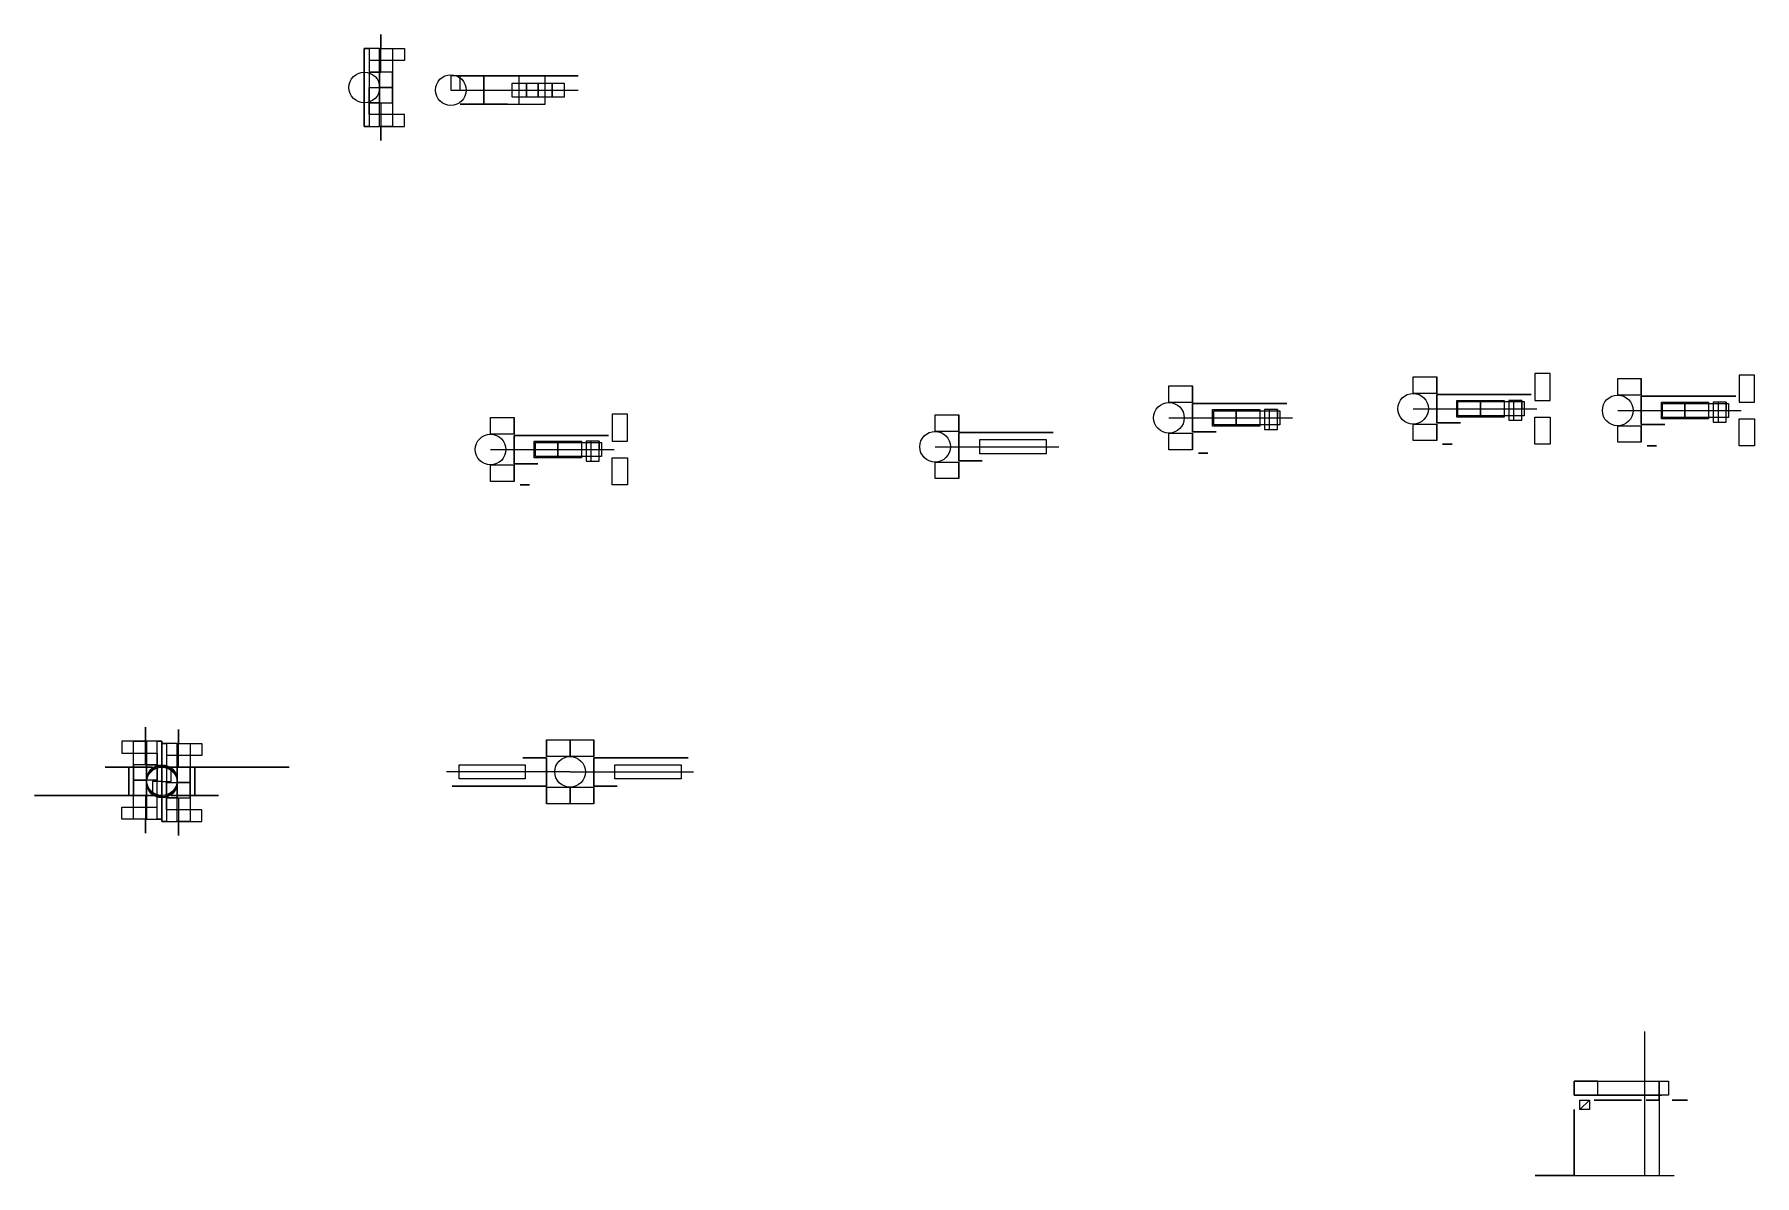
# Model space of a CAD drawing. Header units: millimetres. Extents: x 64 to 429, y 42 to 284.
import ezdxf

# ---------------------------------------------------------------- set-up
doc = ezdxf.new("R2010")
doc.units = ezdxf.units.MM

msp = doc.modelspace()

# ---------------------------------------------------------------- linework, layer by layer
at = {"extrusion": (1.49976e-32, -1, 6.12323e-17)}
for p, q in [((166.96, 268.78, -7), (166.96, 274.78, -7)), ((159.46, 268.78, -7), (172.46, 268.78, -7)), ((159.46, 268.78, -7), (166.96, 268.78, -7)), ((98.25, 122.35, 1), (103.25, 122.35, -4))]:
    msp.add_line(p, q, dxfattribs=at)
for p, q in [((172.46, 268.78, -7), (172.46, 274.78, -7)), ((152.46, 271.78, 10), (179.46, 271.78, 10)), ((152.46, 271.78, 10), (172.46, 271.78, 10)), ((152.46, 271.78, 10), (166.96, 271.78, 10)), ((177.46, 271.78, -10), (177.46, 271.78, 10)), ((356.31, 204.28, 10), (382.48, 204.28, 10)), ((356.31, 204.28, 10), (376.31, 204.28, 10)), ((376.31, 204.28, 10), (376.31, 204.28, -20.52)), ((379.31, 204.28, -10), (379.31, 204.28, 10)), ((304.58, 202.36, 10), (330.75, 202.36, 10)), ((304.58, 202.36, 10), (324.58, 202.36, 10)), ((324.58, 202.36, 10), (324.58, 202.36, -20.52)), ((327.58, 202.36, -10), (327.58, 202.36, 10)), ((399.64, 203.92, 10), (425.81, 203.92, 10)), ((399.64, 203.92, 10), (419.64, 203.92, 10)), ((419.64, 203.92, 10), (419.64, 203.92, -20.52)), ((422.64, 203.92, -10), (422.64, 203.92, 10)), ((160.87, 195.64, 10), (187.04, 195.64, 10)), ((160.87, 195.64, 10), (180.87, 195.64, 10)), ((180.87, 195.64, 10), (180.87, 195.64, -20.52)), ((183.87, 195.64, -10), (183.87, 195.64, 10)), ((255.05, 196.23, 10), (281.22, 196.23, 10)), ((255.05, 196.23, 10), (275.05, 196.23, 10)), ((275.05, 196.23, 10), (275.05, 196.23, -20.52)), ((278.05, 196.23, -10), (278.05, 196.23, 10)), ((177.72, 127.36, 10), (151.56, 127.36, 10)), ((154.72, 127.36, -10), (154.72, 127.36, 10)), ((177.72, 127.36, 10), (157.72, 127.36, 10)), ((157.72, 127.36, 10), (157.72, 127.36, -20.52)), ((177.72, 127.36, 10), (203.89, 127.36, 10)), ((177.72, 127.36, 10), (197.72, 127.36, 10)), ((197.72, 127.36, 10), (197.72, 127.36, -20.52)), ((200.72, 127.36, -10), (200.72, 127.36, 10))]:
    msp.add_line(p, q)
at = {"extrusion": (1, 0, -2.44929e-16)}
msp.add_line((159.46, 268.78, -4), (162.46, 268.78, -7), dxfattribs=at)
at = {"extrusion": (-1.22465e-16, -1, 2.80257e-33)}
for p, q in [((362.56, 196.78, -4), (364.56, 196.78, -6)), ((310.83, 194.86, -4), (312.83, 194.86, -6)), ((405.89, 196.42, -4), (407.89, 196.42, -6))]:
    msp.add_line(p, q, dxfattribs=at)
at = {"extrusion": (1, 2.73691e-48, -1.83697e-16)}
for p, q in [((260.05, 193.23, -4), (263.05, 193.23, -7)), ((182.72, 124.36, -4), (185.72, 124.36, -7))]:
    msp.add_line(p, q, dxfattribs=at)
at = {"extrusion": (0, -1, 0)}
msp.add_line((167.12, 188.14, -4), (169.12, 188.14, -6), dxfattribs=at)
at = {"extrusion": (1.22465e-16, 1, 6.12323e-17)}
msp.add_line((84.25, 128.35, 1), (79.25, 128.35, -4), dxfattribs=at)
at = {"extrusion": (-1, 1.22465e-16, -1.83697e-16)}
msp.add_line((172.72, 130.36, -4), (169.72, 130.36, -7), dxfattribs=at)
at = {"extrusion": (0, -1, 6.12323e-17)}
for p, q in [((405.4, 41.84, -5.26), (405.4, 72.35, -5.26)), ((408.4, 61.84, -5.26), (408.4, 41.84, -5.26)), ((385.4, 41.84, -5.26), (411.57, 41.84, -5.26)), ((385.4, 41.84, -5.26), (405.4, 41.84, -5.26))]:
    msp.add_line(p, q, dxfattribs=at)
at = {"extrusion": (-1.22465e-16, -6.12323e-17, -1)}
msp.add_line((391.65, 55.84, -12.76), (393.65, 57.84, -12.76), dxfattribs=at)
for points, elevation in [([(137.38, 280.58), (134.13, 280.58), (134.13, 264.08), (137.38, 264.08)], -3), ([(134.13, 280.58), (135.13, 280.58), (135.13, 264.08), (134.13, 264.08)], -3), ([(135.13, 275.58), (137.63, 275.58), (137.63, 278.08), (135.13, 278.08)], -3), ([(137.38, 280.58), (140.13, 280.58), (140.13, 264.08), (137.38, 264.08)], -10), ([(137.63, 278.08), (137.63, 280.58), (142.63, 280.58), (142.63, 278.08)], -3), ([(137.38, 275.58), (135.13, 275.58), (135.13, 272.33), (137.38, 272.33)], -10), ([(137.38, 272.33), (140.13, 272.33), (140.13, 275.58), (137.38, 275.58)], -10), ([(154.46, 274.78), (152.46, 274.78), (152.46, 271.78), (154.46, 271.78)], 10), ([(137.38, 269.08), (135.13, 269.08), (135.13, 272.33), (137.38, 272.33)], -10), ([(140.13, 272.33), (137.38, 272.33), (137.38, 269.08), (140.13, 269.08)], -10), ([(165.46, 273.28), (168.46, 273.28), (168.46, 270.28), (165.46, 270.28)], -7), ([(168.46, 273.28), (170.96, 273.28), (170.96, 270.28), (168.46, 270.28)], -7), ([(170.96, 273.28), (173.96, 273.28), (173.96, 270.28), (170.96, 270.28)], -7), ([(173.96, 273.28), (176.46, 273.28), (176.46, 270.28), (173.96, 270.28)], -7), ([(135.13, 269.08), (137.63, 269.08), (137.63, 266.58), (135.13, 266.58)], -3), ([(137.63, 266.58), (137.63, 264.08), (142.63, 264.08), (142.63, 266.58)], -3), ([(385.31, 211.78), (382.06, 211.78), (382.06, 206.03), (385.31, 206.03)], -6), ([(428.64, 211.42), (425.39, 211.42), (425.39, 205.67), (428.64, 205.67)], -6), ([(304.58, 209.11), (309.58, 209.11), (309.58, 205.61), (304.58, 205.61)], 10), ([(356.31, 211.03), (361.31, 211.03), (361.31, 207.53), (356.31, 207.53)], 10), ([(399.64, 210.67), (404.64, 210.67), (404.64, 207.17), (399.64, 207.17)], 10), ([(313.83, 204.11), (318.83, 204.11), (318.83, 200.61), (313.83, 200.61)], -6), ([(318.83, 204.11), (323.83, 204.11), (323.83, 200.61), (318.83, 200.61)], -6), ([(327.58, 204.11), (324.83, 204.11), (324.83, 199.91), (327.58, 199.91)], -6), ([(327.58, 204.11), (325.83, 204.11), (325.83, 199.91), (327.58, 199.91)], -6), ([(365.56, 206.03), (370.56, 206.03), (370.56, 202.53), (365.56, 202.53)], -6), ([(379.81, 202.78), (365.81, 202.78), (365.81, 205.78), (379.81, 205.78)], -7), ([(370.56, 206.03), (375.56, 206.03), (375.56, 202.53), (370.56, 202.53)], -6), ([(379.31, 206.03), (376.56, 206.03), (376.56, 201.83), (379.31, 201.83)], -6), ([(379.31, 206.03), (377.56, 206.03), (377.56, 201.83), (379.31, 201.83)], -6), ([(408.89, 205.67), (413.89, 205.67), (413.89, 202.17), (408.89, 202.17)], -6), ([(423.14, 202.42), (409.14, 202.42), (409.14, 205.42), (423.14, 205.42)], -7), ([(413.89, 205.67), (418.89, 205.67), (418.89, 202.17), (413.89, 202.17)], -6), ([(422.64, 205.67), (419.89, 205.67), (419.89, 201.47), (422.64, 201.47)], -6), ([(422.64, 205.67), (420.89, 205.67), (420.89, 201.47), (422.64, 201.47)], -6), ([(160.87, 202.39), (165.87, 202.39), (165.87, 198.89), (160.87, 198.89)], 10), ([(189.87, 203.14), (186.62, 203.14), (186.62, 197.39), (189.87, 197.39)], -6), ([(255.05, 202.98), (260.05, 202.98), (260.05, 199.48), (255.05, 199.48)], 10), ([(328.08, 200.86), (314.08, 200.86), (314.08, 203.86), (328.08, 203.86)], -7), ([(356.31, 201.03), (361.31, 201.03), (361.31, 197.53), (356.31, 197.53)], 10), ([(382.06, 202.53), (385.31, 202.53), (385.31, 196.78), (382.06, 196.78)], -6), ([(399.64, 200.67), (404.64, 200.67), (404.64, 197.17), (399.64, 197.17)], 10), ([(425.39, 202.17), (428.64, 202.17), (428.64, 196.42), (425.39, 196.42)], -6), ([(170.12, 197.39), (175.12, 197.39), (175.12, 193.89), (170.12, 193.89)], -6), ([(184.37, 194.14), (170.37, 194.14), (170.37, 197.14), (184.37, 197.14)], -7), ([(175.12, 197.39), (180.12, 197.39), (180.12, 193.89), (175.12, 193.89)], -6), ([(183.87, 197.39), (181.12, 197.39), (181.12, 193.19), (183.87, 193.19)], -6), ([(183.87, 197.39), (182.12, 197.39), (182.12, 193.19), (183.87, 193.19)], -6), ([(278.55, 194.73), (264.55, 194.73), (264.55, 197.73), (278.55, 197.73)], -7), ([(304.58, 199.11), (309.58, 199.11), (309.58, 195.61), (304.58, 195.61)], 10), ([(186.62, 193.89), (189.87, 193.89), (189.87, 188.14), (186.62, 188.14)], -6), ([(160.87, 192.39), (165.87, 192.39), (165.87, 188.89), (160.87, 188.89)], 10), ([(255.05, 192.98), (260.05, 192.98), (260.05, 189.48), (255.05, 189.48)], 10), ([(87.75, 131.35), (87.75, 133.85), (82.75, 133.85), (82.75, 131.35)], 11), ([(88, 117.35), (85.25, 117.35), (85.25, 133.85), (88, 133.85)], 4), ([(90.25, 128.85), (87.75, 128.85), (87.75, 131.35), (90.25, 131.35)], 11), ([(88, 117.35), (91.25, 117.35), (91.25, 133.85), (88, 133.85)], 11), ([(91.25, 117.35), (90.25, 117.35), (90.25, 133.85), (91.25, 133.85)], 11), ([(94.5, 133.35), (91.25, 133.35), (91.25, 116.85), (94.5, 116.85)], 11), ([(91.25, 133.35), (92.25, 133.35), (92.25, 116.85), (91.25, 116.85)], 11), ([(94.5, 133.35), (97.25, 133.35), (97.25, 116.85), (94.5, 116.85)], 4), ([(94.75, 130.85), (94.75, 133.35), (99.75, 133.35), (99.75, 130.85)], 11), ([(177.72, 130.61), (172.72, 130.61), (172.72, 134.11), (177.72, 134.11)], 10), ([(177.72, 134.11), (182.72, 134.11), (182.72, 130.61), (177.72, 130.61)], 10), ([(85.25, 125.6), (88, 125.6), (88, 128.85), (85.25, 128.85)], 4), ([(88, 128.85), (90.25, 128.85), (90.25, 125.6), (88, 125.6)], 4), ([(93.25, 128.35), (91.25, 128.35), (91.25, 125.35), (93.25, 125.35)], 13), ([(92.25, 128.35), (94.75, 128.35), (94.75, 130.85), (92.25, 130.85)], 11), ([(94.5, 128.35), (92.25, 128.35), (92.25, 125.1), (94.5, 125.1)], 4), ([(94.5, 125.1), (97.25, 125.1), (97.25, 128.35), (94.5, 128.35)], 4), ([(154.22, 128.86), (168.22, 128.86), (168.22, 125.86), (154.22, 125.86)], -7), ([(201.22, 125.86), (187.22, 125.86), (187.22, 128.86), (201.22, 128.86)], -7), ([(88, 125.6), (85.25, 125.6), (85.25, 122.35), (88, 122.35)], 4), ([(88, 122.35), (90.25, 122.35), (90.25, 125.6), (88, 125.6)], 4), ([(89.25, 122.35), (91.25, 122.35), (91.25, 125.35), (89.25, 125.35)], 13), ([(94.5, 121.85), (92.25, 121.85), (92.25, 125.1), (94.5, 125.1)], 4), ([(97.25, 125.1), (94.5, 125.1), (94.5, 121.85), (97.25, 121.85)], 4), ([(177.72, 120.61), (172.72, 120.61), (172.72, 124.11), (177.72, 124.11)], 10), ([(177.72, 124.11), (182.72, 124.11), (182.72, 120.61), (177.72, 120.61)], 10), ([(90.25, 122.35), (87.75, 122.35), (87.75, 119.85), (90.25, 119.85)], 11), ([(92.25, 121.85), (94.75, 121.85), (94.75, 119.35), (92.25, 119.35)], 11), ([(87.75, 119.85), (87.75, 117.35), (82.75, 117.35), (82.75, 119.85)], 11), ([(94.75, 119.35), (94.75, 116.85), (99.75, 116.85), (99.75, 119.35)], 11)]:
    msp.add_lwpolyline(points, close=True, dxfattribs=dict(elevation=elevation))
at = {"extrusion": (1.49976e-32, -1, 6.12323e-17)}
for points, elevation in [([(154.46, 10), (159.46, 10), (159.46, -10), (154.46, -10)], -274.78), ([(159.46, -10), (179.46, -10), (179.46, -7), (159.46, -7)], -274.78), ([(159.46, -7), (154.46, -7), (154.46, -2), (159.46, -2)], -268.78), ([(159.46, -7), (164.46, -7), (164.46, -10), (159.46, -10)], -268.78), ([(159.46, -7), (159.46, -4), (162.46, -4), (162.46, -7)], -268.78), ([(93.25, 13), (98.25, 13), (98.25, -7), (93.25, -7)], -128.35), ([(98.25, -7), (118.25, -7), (118.25, -4), (98.25, -4)], -128.35), ([(98.25, -4), (93.25, -4), (93.25, 1), (98.25, 1)], -122.35), ([(98.25, -4), (103.25, -4), (103.25, -7), (98.25, -7)], -122.35), ([(98.25, 1), (103.25, 1), (103.25, -4), (98.25, -4)], -122.35)]:
    msp.add_lwpolyline(points, close=True, dxfattribs=dict(at, elevation=elevation))
at = {"extrusion": (1, 0, -1.83697e-16)}
for points, elevation in [([(274.78, 10), (274.78, 8), (268.78, 8), (268.78, 10)], 159.46), ([(274.78, 8), (274.78, 0.5), (268.78, 0.5), (268.78, 8)], 159.46), ([(198.89, 10), (198.89, -4), (202.39, -4), (202.39, 10)], 165.87), ([(198.64, 10), (198.64, 8), (192.64, 8), (192.64, 10)], 165.87), ([(188.89, 10), (188.89, -4), (192.39, -4), (192.39, 10)], 165.87), ([(128.35, 13), (128.35, 11), (122.35, 11), (122.35, 13)], 98.25), ([(128.35, 11), (128.35, 3.5), (122.35, 3.5), (122.35, 11)], 98.25)]:
    msp.add_lwpolyline(points, close=True, dxfattribs=dict(at, elevation=elevation))
at = {"extrusion": (1, -1.22465e-16, -1.83697e-16)}
for points, elevation in [([(205.61, 10), (205.61, -4), (209.11, -4), (209.11, 10)], 309.58), ([(207.53, 10), (207.53, -4), (211.03, -4), (211.03, 10)], 361.31), ([(207.17, 10), (207.17, -4), (210.67, -4), (210.67, 10)], 404.64), ([(205.36, 10), (205.36, 8), (199.36, 8), (199.36, 10)], 309.58), ([(207.28, 10), (207.28, 8), (201.28, 8), (201.28, 10)], 361.31), ([(206.92, 10), (206.92, 8), (200.92, 8), (200.92, 10)], 404.64), ([(197.53, 10), (197.53, -4), (201.03, -4), (201.03, 10)], 361.31), ([(197.17, 10), (197.17, -4), (200.67, -4), (200.67, 10)], 404.64), ([(195.61, 10), (195.61, -4), (199.11, -4), (199.11, 10)], 309.58)]:
    msp.add_lwpolyline(points, close=True, dxfattribs=dict(at, elevation=elevation))
at = {"extrusion": (-1.22465e-16, -1, 6.12323e-17)}
for points, elevation in [([(309.58, -10), (329.58, -10), (329.58, -7), (309.58, -7)], -205.36), ([(361.31, -10), (381.31, -10), (381.31, -7), (361.31, -7)], -207.28), ([(404.64, -10), (424.64, -10), (424.64, -7), (404.64, -7)], -206.92), ([(361.31, -7), (366.31, -7), (366.31, -10), (361.31, -10)], -201.28), ([(404.64, -7), (409.64, -7), (409.64, -10), (404.64, -10)], -200.92), ([(309.58, -7), (314.58, -7), (314.58, -10), (309.58, -10)], -199.36)]:
    msp.add_lwpolyline(points, close=True, dxfattribs=dict(at, elevation=elevation))
at = {"extrusion": (1, -1.22465e-16, -2.44929e-16)}
for points, elevation in [([(202.36, -10), (202.36, -6), (204.11, -6), (204.11, -10)], 327.58), ([(204.28, -10), (204.28, -6), (206.03, -6), (206.03, -10)], 379.31), ([(203.92, -10), (203.92, -6), (205.67, -6), (205.67, -10)], 422.64)]:
    msp.add_lwpolyline(points, close=True, dxfattribs=dict(at, elevation=elevation))
at = {"extrusion": (1, 2.73691e-48, -1.83697e-16)}
for points, elevation in [([(199.48, 10), (199.48, -4), (202.98, -4), (202.98, 10)], 260.05), ([(199.23, 10), (199.23, 8), (193.23, 8), (193.23, 10)], 260.05), ([(189.48, 10), (189.48, -4), (192.98, -4), (192.98, 10)], 260.05), ([(130.61, 10), (130.61, -4), (134.11, -4), (134.11, 10)], 182.72), ([(130.36, 10), (130.36, 8), (124.36, 8), (124.36, 10)], 182.72), ([(120.61, 10), (120.61, -4), (124.11, -4), (124.11, 10)], 182.72)]:
    msp.add_lwpolyline(points, close=True, dxfattribs=dict(at, elevation=elevation))
at = {"extrusion": (2.99952e-32, -1, 6.12323e-17)}
for points, elevation in [([(165.87, -10), (185.87, -10), (185.87, -7), (165.87, -7)], -198.64), ([(260.05, -10), (280.05, -10), (280.05, -7), (260.05, -7)], -199.23), ([(260.05, -7), (265.05, -7), (265.05, -10), (260.05, -10)], -193.23), ([(260.05, -7), (260.05, -4), (263.05, -4), (263.05, -7)], -193.23), ([(165.87, -7), (170.87, -7), (170.87, -10), (165.87, -10)], -192.64), ([(182.72, -10), (202.72, -10), (202.72, -7), (182.72, -7)], -130.36), ([(182.72, -7), (187.72, -7), (187.72, -10), (182.72, -10)], -124.36), ([(182.72, -7), (182.72, -4), (185.72, -4), (185.72, -7)], -124.36)]:
    msp.add_lwpolyline(points, close=True, dxfattribs=dict(at, elevation=elevation))
at = {"extrusion": (1, 0, -2.44929e-16), "elevation": 183.87}
msp.add_lwpolyline([(195.64, -10), (195.64, -6), (197.39, -6), (197.39, -10)], close=True, dxfattribs=at)
at = {"extrusion": (-1.22465e-16, -1, 2.80257e-33)}
for points, elevation in [([(362.56, -6), (364.56, -6), (364.56, -4), (362.56, -4)], -196.78), ([(310.83, -6), (312.83, -6), (312.83, -4), (310.83, -4)], -194.86), ([(405.89, -6), (407.89, -6), (407.89, -4), (405.89, -4)], -196.42)]:
    msp.add_lwpolyline(points, close=True, dxfattribs=dict(at, elevation=elevation))
at = {"extrusion": (0, -1, 0), "elevation": -188.14}
msp.add_lwpolyline([(167.12, -6), (169.12, -6), (169.12, -4), (167.12, -4)], close=True, dxfattribs=at)
at = {"extrusion": (-1, 1.22465e-16, -1.83697e-16)}
for points, elevation in [([(-134.11, 10), (-134.11, -4), (-130.61, -4), (-130.61, 10)], -172.72), ([(-122.35, 13), (-122.35, 11), (-128.35, 11), (-128.35, 13)], -84.25), ([(-122.35, 11), (-122.35, 3.5), (-128.35, 3.5), (-128.35, 11)], -84.25), ([(-124.36, 10), (-124.36, 8), (-130.36, 8), (-130.36, 10)], -172.72), ([(-124.11, 10), (-124.11, -4), (-120.61, -4), (-120.61, 10)], -172.72)]:
    msp.add_lwpolyline(points, close=True, dxfattribs=dict(at, elevation=elevation))
at = {"extrusion": (1.22465e-16, 1, 6.12323e-17)}
for points, elevation in [([(-84.25, -4), (-79.25, -4), (-79.25, -7), (-84.25, -7)], 128.35), ([(-84.25, 1), (-79.25, 1), (-79.25, -4), (-84.25, -4)], 128.35), ([(-84.25, -4), (-89.25, -4), (-89.25, 1), (-84.25, 1)], 128.35), ([(-172.72, -7), (-167.72, -7), (-167.72, -10), (-172.72, -10)], 130.36), ([(-172.72, -7), (-172.72, -4), (-169.72, -4), (-169.72, -7)], 130.36), ([(-172.72, -10), (-152.72, -10), (-152.72, -7), (-172.72, -7)], 124.36), ([(-84.25, -7), (-64.25, -7), (-64.25, -4), (-84.25, -4)], 122.35), ([(-89.25, 13), (-84.25, 13), (-84.25, -7), (-89.25, -7)], 122.35)]:
    msp.add_lwpolyline(points, close=True, dxfattribs=dict(at, elevation=elevation))
at = {"extrusion": (-1.22465e-16, -1.22465e-16, -1)}
for points, elevation in [([(-390.4, 61.84), (-410.4, 61.84), (-410.4, 58.84), (-390.4, 58.84)], 2.26), ([(-390.4, 58.84), (-395.4, 58.84), (-395.4, 61.84), (-390.4, 61.84)], 8.26)]:
    msp.add_lwpolyline(points, close=True, dxfattribs=dict(at, elevation=elevation))
at = {"extrusion": (0, -1, 6.12323e-17)}
for points, elevation in [([(408.9, -6.76), (394.9, -6.76), (394.9, -3.76), (408.9, -3.76)], -58.84), ([(394.65, -3.51), (399.65, -3.51), (399.65, -7.01), (394.65, -7.01)], -57.84), ([(399.65, -3.51), (404.65, -3.51), (404.65, -7.01), (399.65, -7.01)], -57.84), ([(408.4, -3.51), (405.65, -3.51), (405.65, -7.71), (408.4, -7.71)], -57.84), ([(408.4, -3.51), (406.65, -3.51), (406.65, -7.71), (408.4, -7.71)], -57.84), ([(411.15, -7.01), (414.4, -7.01), (414.4, -12.76), (411.15, -12.76)], -57.84), ([(414.4, 2.24), (411.15, 2.24), (411.15, -3.51), (414.4, -3.51)], -57.84), ([(385.4, -8.51), (390.4, -8.51), (390.4, -12.01), (385.4, -12.01)], -41.84), ([(385.4, 1.49), (390.4, 1.49), (390.4, -2.01), (385.4, -2.01)], -41.84)]:
    msp.add_lwpolyline(points, close=True, dxfattribs=dict(at, elevation=elevation))
at = {"extrusion": (1, 2.44929e-16, -1.22465e-16), "elevation": 408.4}
msp.add_lwpolyline([(61.84, -5.26), (57.84, -5.26), (57.84, -3.51), (61.84, -3.51)], close=True, dxfattribs=at)
at = {"extrusion": (1, 1.83697e-16, -1.22465e-16), "elevation": 390.4}
for points in [[(41.84, -2.01), (55.84, -2.01), (55.84, 1.49), (41.84, 1.49)], [(41.84, -12.01), (55.84, -12.01), (55.84, -8.51), (41.84, -8.51)], [(41.84, -2.26), (43.84, -2.26), (43.84, -8.26), (41.84, -8.26)]]:
    msp.add_lwpolyline(points, close=True, dxfattribs=at)
at = {"extrusion": (-1.22465e-16, -6.12323e-17, -1), "elevation": 12.76}
msp.add_lwpolyline([(-391.65, 57.84), (-393.65, 57.84), (-393.65, 55.84), (-391.65, 55.84)], close=True, dxfattribs=at)
at = {"extrusion": (1, 0, 0)}
for centre in [(282.08, -6.5, 137.63), (262.58, -6.5, 137.63), (134.85, 7.5, 94.75), (115.35, 7.5, 94.75)]:
    msp.add_circle(centre, 1.5, dxfattribs=at)
for centre in [(134.13, 272.33, -3), (152.46, 271.78, 10), (304.58, 202.36, 10), (356.31, 204.28, 10), (399.64, 203.92, 10), (160.87, 195.64, 10), (255.05, 196.23, 10), (91.25, 125.6, 11), (91.25, 125.35, 13), (91.25, 125.35, 13), (91.25, 125.1, 11), (177.72, 127.36, 10), (177.72, 127.36, 10)]:
    msp.add_circle(centre, 3.25)
at = {"extrusion": (1, -1.22465e-16, -1.83697e-16)}
for centre in [(207.36, 3, 309.58), (209.28, 3, 361.31), (208.92, 3, 404.64), (199.28, 3, 361.31), (198.92, 3, 404.64), (197.36, 3, 309.58)]:
    msp.add_circle(centre, 1.75, dxfattribs=at)
at = {"extrusion": (1, 0, -1.83697e-16)}
for centre in [(200.64, 3, 165.87), (190.64, 3, 165.87)]:
    msp.add_circle(centre, 1.75, dxfattribs=at)
at = {"extrusion": (1, 2.73691e-48, -1.83697e-16)}
for centre, radius in [((201.23, 3, 260.05), 1.75), ((191.23, 3, 260.05), 1.75), ((132.36, 3, 182.72), 1.5), ((122.36, 3, 182.72), 1.5)]:
    msp.add_circle(centre, radius, dxfattribs=at)
at = {"extrusion": (-1, 1.22465e-16, 0)}
for centre in [(-135.35, 7.5, -87.75), (-115.85, 7.5, -87.75)]:
    msp.add_circle(centre, 1.5, dxfattribs=at)
at = {"extrusion": (-1, 1.22465e-16, -1.83697e-16)}
for centre in [(-132.36, 3, -172.72), (-122.36, 3, -172.72)]:
    msp.add_circle(centre, 1.5, dxfattribs=at)
at = {"extrusion": (1, 1.83697e-16, -1.22465e-16)}
for centre in [(48.84, -10.26, 390.4), (48.84, -0.26, 390.4)]:
    msp.add_circle(centre, 1.75, dxfattribs=at)
at = {"extrusion": (0, -1, 6.12323e-17)}
msp.add_circle((385.4, -5.26, -41.84), 3.25, dxfattribs=at)

doc.saveas('drawing.dxf')
